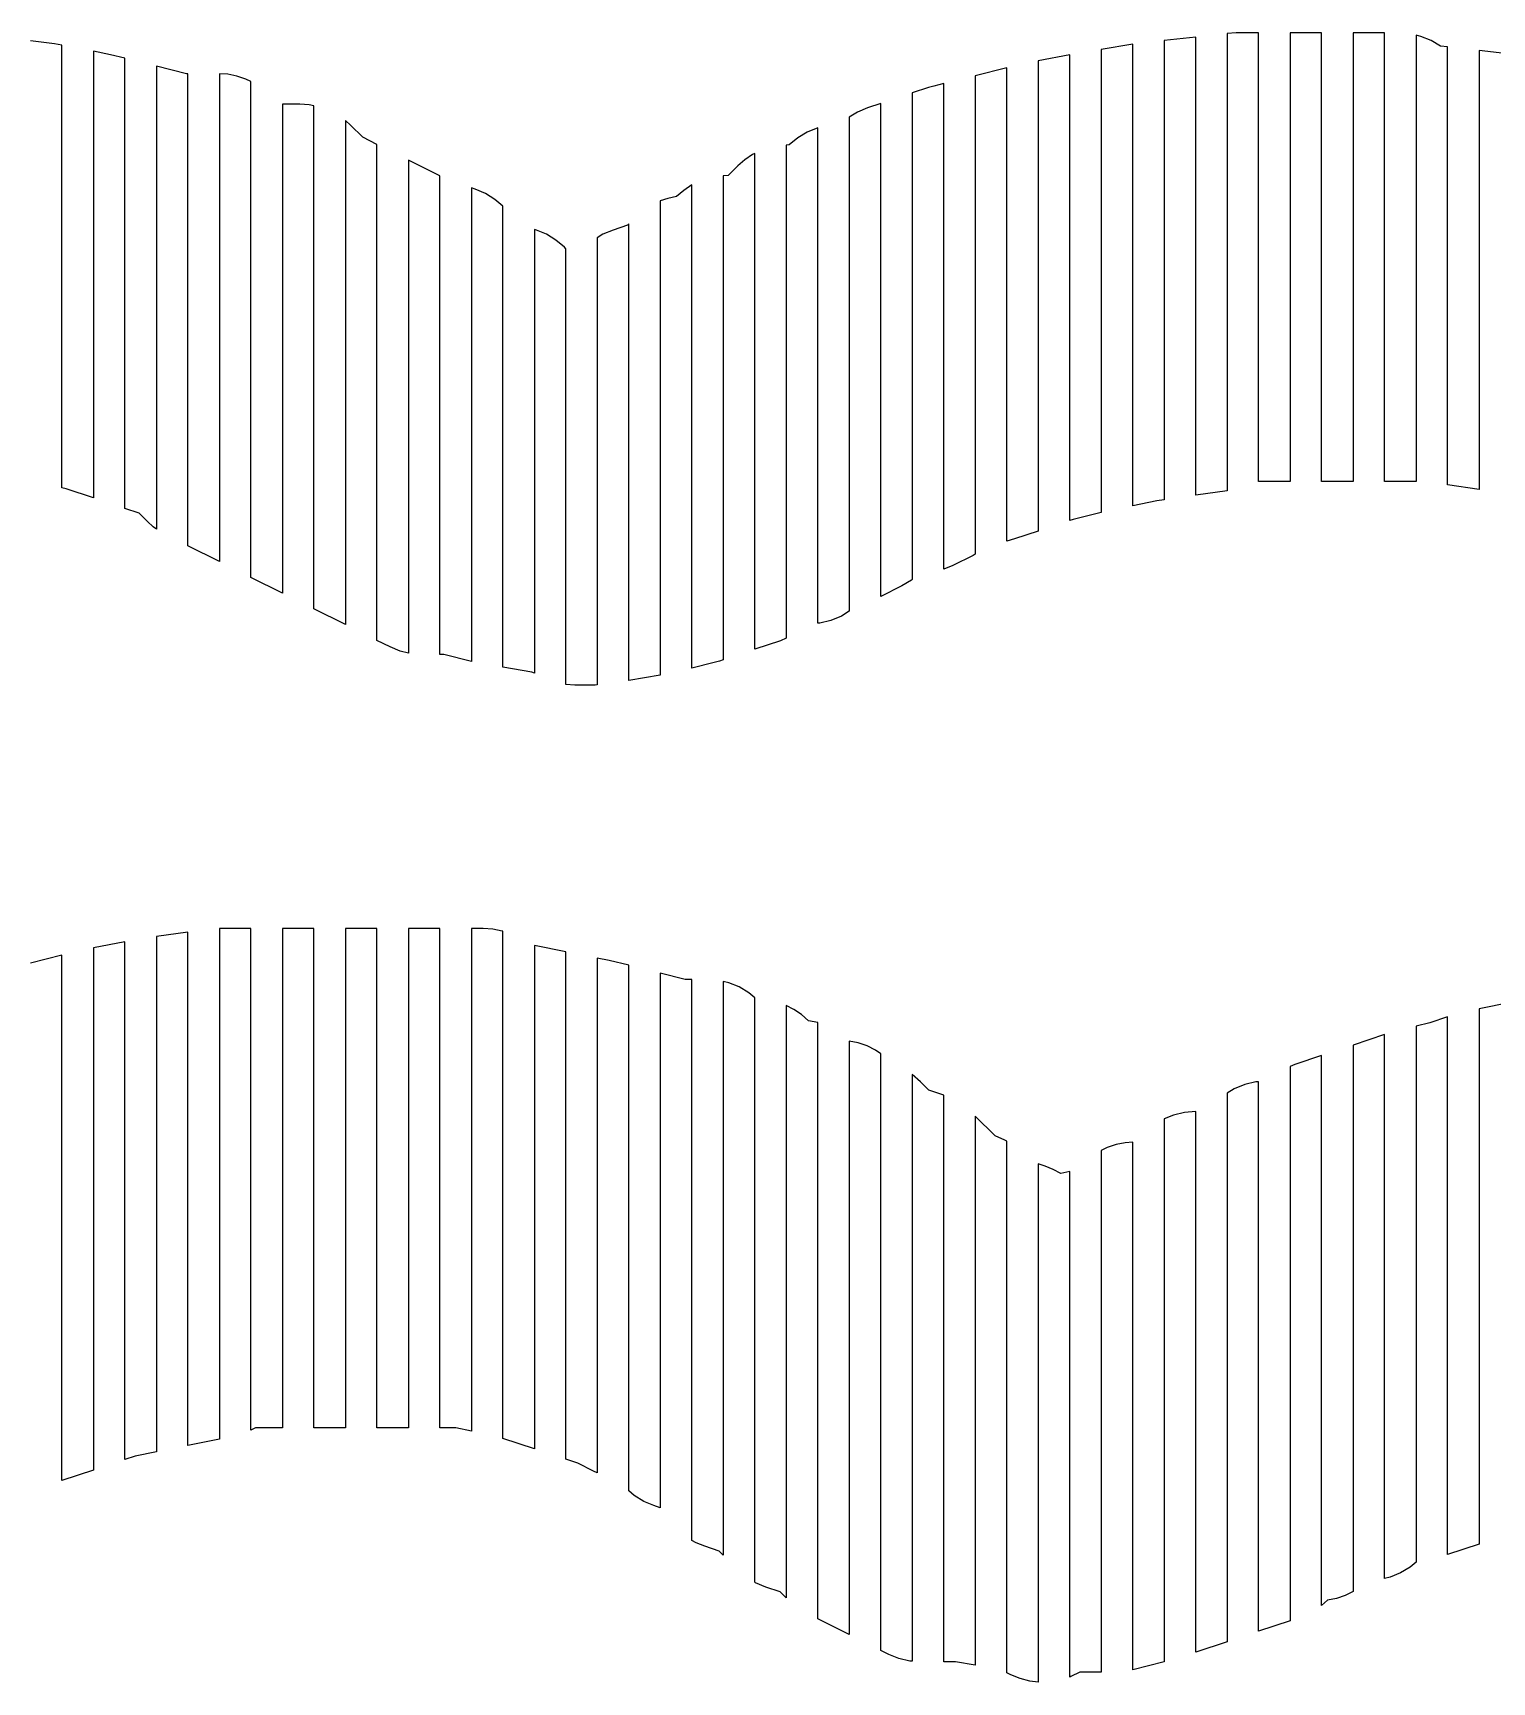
# Model space of a CAD drawing. Extents: x -6 to 1890, y -8 to 898.
# Drawn here: x 733.9 to 919.2, y 466.6 to 676.1 of the extents above; entities that cross this region are included whole.
import ezdxf

# ---------------------------------------------------------------- set-up
doc = ezdxf.new("R2010")
doc.units = 0
doc.layers.add('PECAS_2D', color=3, linetype='Continuous')

msp = doc.modelspace()

# ---------------------------------------------------------------- linework, layer by layer
at = {"layer": 'PECAS_2D'}
for points in [[(921.578, 673.412), (917.578, 673.863), (917.578, 669.974), (917.578, 668.677), (917.578, 664.788), (917.578, 663.491), (917.578, 662.195), (917.578, 660.899), (917.578, 659.602), (917.578, 658.306), (917.578, 628.488), (917.578, 627.191), (917.578, 625.895), (917.578, 624.599), (917.578, 623.302), (917.578, 622.006), (917.578, 618.116), (913.578, 618.688), (913.578, 622.568), (913.578, 623.862), (913.578, 625.155), (913.578, 626.449), (913.578, 627.742), (913.578, 658.786), (913.578, 660.079), (913.578, 661.372), (913.578, 662.666), (913.578, 663.959), (913.578, 666.546), (913.578, 669.133), (913.578, 670.427), (913.578, 674.307), (912.676, 674.407), (911.481, 675.125), (910.174, 675.656), (909.578, 675.796), (909.578, 670.642), (909.578, 669.354), (909.578, 665.489), (909.578, 664.201), (909.578, 662.912), (909.578, 661.624), (909.578, 660.335), (909.578, 659.047), (909.578, 629.414), (909.578, 628.126), (909.578, 626.837), (909.578, 625.549), (909.578, 624.261), (909.578, 622.972), (909.578, 619.107), (905.578, 619.107), (905.578, 622.992), (905.578, 624.287), (905.578, 625.582), (905.578, 626.877), (905.578, 628.172), (905.578, 629.467), (905.578, 659.251), (905.578, 660.546), (905.578, 661.841), (905.578, 663.136), (905.578, 664.431), (905.578, 665.726), (905.578, 668.316), (905.578, 669.611), (905.578, 670.906), (905.578, 676.086), (901.578, 676.086), (901.578, 670.906), (901.578, 669.611), (901.578, 665.726), (901.578, 664.431), (901.578, 663.136), (901.578, 661.841), (901.578, 660.546), (901.578, 659.251), (901.578, 629.467), (901.578, 628.172), (901.578, 626.877), (901.578, 625.582), (901.578, 624.287), (901.578, 622.992), (901.578, 619.107), (897.578, 619.107), (897.578, 622.992), (897.578, 624.287), (897.578, 625.582), (897.578, 626.877), (897.578, 628.172), (897.578, 629.467), (897.578, 659.251), (897.578, 660.546), (897.578, 661.841), (897.578, 663.136), (897.578, 664.431), (897.578, 665.726), (897.578, 669.611), (897.578, 670.906), (897.578, 676.086), (893.578, 676.086), (893.578, 670.906), (893.578, 669.611), (893.578, 667.021), (893.578, 665.726), (893.578, 664.431), (893.578, 663.136), (893.578, 661.841), (893.578, 660.546), (893.578, 659.251), (893.578, 629.467), (893.578, 628.172), (893.578, 626.877), (893.578, 625.582), (893.578, 624.287), (893.578, 622.992), (893.578, 619.107), (889.578, 619.107), (889.578, 622.992), (889.578, 624.287), (889.578, 625.582), (889.578, 626.877), (889.578, 628.172), (889.578, 629.467), (889.578, 659.251), (889.578, 660.546), (889.578, 661.841), (889.578, 663.136), (889.578, 664.431), (889.578, 665.726), (889.578, 669.611), (889.578, 670.906), (889.578, 676.086), (886.729, 676.086), (885.578, 676.014), (885.578, 670.851), (885.578, 669.561), (885.578, 665.689), (885.578, 664.398), (885.578, 663.108), (885.578, 661.817), (885.578, 660.526), (885.578, 659.236), (885.578, 629.552), (885.578, 628.262), (885.578, 626.971), (885.578, 625.681), (885.578, 624.39), (885.578, 623.099), (885.578, 621.809), (885.578, 617.937), (881.578, 617.356), (881.578, 622.53), (881.578, 623.824), (881.578, 625.117), (881.578, 626.411), (881.578, 627.705), (881.578, 657.458), (881.578, 658.752), (881.578, 660.046), (881.578, 661.339), (881.578, 662.633), (881.578, 663.926), (881.578, 667.807), (881.578, 669.101), (881.578, 670.395), (881.578, 675.569), (877.578, 675.125), (877.578, 669.939), (877.578, 668.642), (877.578, 664.753), (877.578, 663.457), (877.578, 662.16), (877.578, 660.864), (877.578, 659.567), (877.578, 658.271), (877.578, 628.452), (877.578, 627.156), (877.578, 625.859), (877.578, 624.563), (877.578, 623.266), (877.578, 621.97), (877.578, 616.784), (876.633, 616.649), (873.578, 616.038), (873.578, 621.25), (873.578, 622.552), (873.578, 623.855), (873.578, 625.158), (873.578, 626.461), (873.578, 657.729), (873.578, 659.031), (873.578, 660.334), (873.578, 661.637), (873.578, 662.94), (873.578, 666.848), (873.578, 668.151), (873.578, 669.454), (873.578, 674.665), (869.578, 673.999), (869.578, 668.771), (869.578, 667.464), (869.578, 664.85), (869.578, 663.543), (869.578, 662.236), (869.578, 660.929), (869.578, 659.622), (869.578, 658.315), (869.578, 657.008), (869.578, 625.641), (869.578, 624.334), (869.578, 623.027), (869.578, 621.72), (869.578, 620.413), (869.578, 619.107), (869.578, 615.186), (866.008, 614.293), (865.578, 614.15), (865.578, 619.296), (865.578, 620.582), (865.578, 621.869), (865.578, 623.155), (865.578, 624.442), (865.578, 625.728), (865.578, 655.317), (865.578, 656.603), (865.578, 657.89), (865.578, 659.176), (865.578, 660.463), (865.578, 661.749), (865.578, 665.609), (865.578, 666.895), (865.578, 668.182), (865.578, 673.328), (861.578, 672.528), (861.578, 667.336), (861.578, 666.038), (861.578, 662.143), (861.578, 660.845), (861.578, 659.547), (861.578, 658.249), (861.578, 656.951), (861.578, 655.653), (861.578, 624.499), (861.578, 623.201), (861.578, 621.903), (861.578, 620.605), (861.578, 619.307), (861.578, 618.009), (861.578, 612.816), (858.584, 611.818), (857.578, 611.549), (857.578, 615.47), (857.578, 616.777), (857.578, 618.084), (857.578, 619.39), (857.578, 620.697), (857.578, 622.004), (857.578, 623.311), (857.578, 654.674), (857.578, 655.981), (857.578, 657.288), (857.578, 658.595), (857.578, 659.902), (857.578, 663.822), (857.578, 665.129), (857.578, 666.436), (857.578, 671.663), (853.578, 670.663), (853.578, 665.49), (853.578, 664.197), (853.578, 660.318), (853.578, 659.025), (853.578, 657.732), (853.578, 656.439), (853.578, 655.145), (853.578, 653.852), (853.578, 652.559), (853.578, 621.524), (853.578, 620.231), (853.578, 618.938), (853.578, 617.645), (853.578, 616.352), (853.578, 615.059), (853.578, 609.886), (853.313, 609.727), (850.728, 608.434), (849.578, 607.966), (849.578, 613.108), (849.578, 614.393), (849.578, 615.678), (849.578, 616.964), (849.578, 618.249), (849.578, 619.534), (849.578, 651.668), (849.578, 652.953), (849.578, 654.239), (849.578, 655.524), (849.578, 656.81), (849.578, 658.095), (849.578, 661.951), (849.578, 663.236), (849.578, 664.522), (849.578, 669.663), (848.329, 669.351), (847.658, 669.155), (845.578, 668.462), (845.578, 663.312), (845.578, 662.025), (845.578, 658.162), (845.578, 656.875), (845.578, 655.587), (845.578, 654.3), (845.578, 653.012), (845.578, 651.725), (845.578, 650.437), (845.578, 618.251), (845.578, 616.963), (845.578, 615.676), (845.578, 614.388), (845.578, 613.101), (845.578, 611.813), (845.578, 606.663), (845.47, 606.573), (844.265, 605.849), (841.578, 604.512), (841.578, 609.73), (841.578, 611.035), (841.578, 612.339), (841.578, 613.644), (841.578, 614.948), (841.578, 616.253), (841.578, 648.866), (841.578, 650.17), (841.578, 651.475), (841.578, 652.779), (841.578, 654.084), (841.578, 655.388), (841.578, 657.997), (841.578, 659.302), (841.578, 660.606), (841.578, 661.911), (841.578, 667.129), (839.903, 666.57), (838.644, 666.043), (837.578, 665.393), (837.578, 660.269), (837.578, 658.988), (837.578, 655.145), (837.578, 653.863), (837.578, 652.582), (837.578, 651.301), (837.578, 650.02), (837.578, 648.739), (837.578, 647.458), (837.578, 614.15), (837.578, 612.869), (837.578, 611.588), (837.578, 610.307), (837.578, 609.026), (837.578, 607.745), (837.578, 602.621), (836.579, 602.007), (835.243, 601.453), (833.846, 601.12), (833.578, 601.099), (833.578, 604.952), (833.578, 606.236), (833.578, 607.52), (833.578, 608.805), (833.578, 610.089), (833.578, 611.373), (833.578, 612.657), (833.578, 646.048), (833.578, 647.333), (833.578, 648.617), (833.578, 649.901), (833.578, 651.185), (833.578, 652.47), (833.578, 656.323), (833.578, 657.607), (833.578, 658.891), (833.578, 664.028), (832.24, 663.487), (831.029, 662.757), (829.964, 661.867), (829.578, 661.849), (829.578, 656.628), (829.578, 655.323), (829.578, 651.407), (829.578, 650.101), (829.578, 648.796), (829.578, 647.491), (829.578, 646.186), (829.578, 644.88), (829.578, 643.575), (829.578, 610.943), (829.578, 609.638), (829.578, 608.333), (829.578, 607.027), (829.578, 605.722), (829.578, 604.417), (829.578, 599.196), (828.854, 598.892), (825.578, 597.8), (825.578, 602.942), (825.578, 604.227), (825.578, 605.512), (825.578, 606.798), (825.578, 608.083), (825.578, 641.502), (825.578, 642.787), (825.578, 644.072), (825.578, 645.358), (825.578, 646.643), (825.578, 647.928), (825.578, 649.214), (825.578, 653.07), (825.578, 654.355), (825.578, 655.64), (825.578, 660.782), (825.292, 660.641), (824.301, 659.976), (823.42, 659.201), (822.207, 657.989), (821.578, 657.955), (821.578, 652.831), (821.578, 651.55), (821.578, 647.707), (821.578, 646.426), (821.578, 645.145), (821.578, 643.864), (821.578, 642.583), (821.578, 641.302), (821.578, 640.021), (821.578, 606.715), (821.578, 605.434), (821.578, 604.153), (821.578, 602.872), (821.578, 601.591), (821.578, 596.467), (821.099, 596.307), (820.428, 596.112), (817.578, 595.399), (817.578, 600.624), (817.578, 601.93), (817.578, 603.236), (817.578, 604.542), (817.578, 605.848), (817.578, 637.193), (817.578, 638.499), (817.578, 639.805), (817.578, 641.111), (817.578, 642.417), (817.578, 643.723), (817.578, 645.029), (817.578, 648.947), (817.578, 650.253), (817.578, 651.559), (817.578, 656.783), (816.545, 656.098), (815.655, 655.314), (814.516, 655.078), (813.578, 654.754), (813.578, 649.627), (813.578, 648.345), (813.578, 644.499), (813.578, 643.218), (813.578, 641.936), (813.578, 640.654), (813.578, 639.372), (813.578, 638.091), (813.578, 636.809), (813.578, 635.527), (813.578, 632.963), (813.578, 604.764), (813.578, 603.482), (813.578, 602.201), (813.578, 600.919), (813.578, 599.637), (813.578, 598.355), (813.578, 594.51), (809.578, 593.843), (809.578, 598.997), (809.578, 600.285), (809.578, 601.574), (809.578, 602.862), (809.578, 604.151), (809.578, 605.439), (809.578, 633.785), (809.578, 635.073), (809.578, 636.362), (809.578, 637.65), (809.578, 638.938), (809.578, 640.227), (809.578, 644.092), (809.578, 645.381), (809.578, 646.669), (809.578, 651.823), (809.427, 651.672), (807.588, 651.059), (806.295, 650.514), (805.578, 650.071), (805.578, 644.908), (805.578, 643.617), (805.578, 639.745), (805.578, 637.164), (805.578, 635.873), (805.578, 634.582), (805.578, 633.291), (805.578, 632.001), (805.578, 603.604), (805.578, 602.314), (805.578, 601.023), (805.578, 599.732), (805.578, 598.441), (805.578, 597.151), (805.578, 593.278), (805.295, 593.255), (802.71, 593.255), (801.578, 593.342), (801.578, 597.203), (801.578, 598.489), (801.578, 599.776), (801.578, 601.063), (801.578, 602.349), (801.578, 603.636), (801.578, 633.231), (801.578, 634.517), (801.578, 635.804), (801.578, 637.091), (801.578, 638.377), (801.578, 642.238), (801.578, 643.524), (801.578, 648.671), (801.389, 648.861), (800.324, 649.773), (799.124, 650.514), (797.832, 651.059), (797.578, 651.143), (797.578, 646.016), (797.578, 644.735), (797.578, 642.171), (797.578, 640.889), (797.578, 639.608), (797.578, 638.326), (797.578, 637.044), (797.578, 634.481), (797.578, 605.001), (797.578, 603.719), (797.578, 602.437), (797.578, 601.155), (797.578, 599.874), (797.578, 598.592), (797.578, 594.747), (797.279, 594.896), (793.578, 595.513), (793.578, 598.116), (793.578, 599.417), (793.578, 600.719), (793.578, 602.02), (793.578, 603.322), (793.578, 604.623), (793.578, 637.159), (793.578, 638.461), (793.578, 639.762), (793.578, 641.064), (793.578, 642.365), (793.578, 643.667), (793.578, 646.269), (793.578, 647.571), (793.578, 648.872), (793.578, 654.078), (792.568, 654.943), (791.368, 655.685), (790.076, 656.229), (789.578, 656.395), (789.578, 652.473), (789.578, 651.166), (789.578, 648.551), (789.578, 647.244), (789.578, 645.937), (789.578, 644.629), (789.578, 643.322), (789.578, 642.015), (789.578, 640.707), (789.578, 639.4), (789.578, 605.409), (789.578, 604.102), (789.578, 602.794), (789.578, 601.487), (789.578, 600.18), (789.578, 596.258), (786.078, 597.133), (785.578, 597.133), (785.578, 601.014), (785.578, 602.307), (785.578, 603.601), (785.578, 604.895), (785.578, 606.188), (785.578, 607.482), (785.578, 642.411), (785.578, 643.704), (785.578, 644.998), (785.578, 646.291), (785.578, 647.585), (785.578, 648.879), (785.578, 652.76), (785.578, 654.053), (785.578, 657.934), (781.578, 659.934), (781.578, 656.021), (781.578, 654.717), (781.578, 652.108), (781.578, 650.803), (781.578, 649.499), (781.578, 648.195), (781.578, 646.89), (781.578, 645.586), (781.578, 610.366), (781.578, 607.758), (781.578, 606.453), (781.578, 605.149), (781.578, 603.844), (781.578, 602.54), (781.578, 597.322), (780.549, 597.565), (779.251, 598.094), (777.578, 598.93), (777.578, 604.073), (777.578, 605.359), (777.578, 606.645), (777.578, 607.931), (777.578, 609.216), (777.578, 610.502), (777.578, 618.217), (777.578, 646.505), (777.578, 647.79), (777.578, 649.076), (777.578, 650.362), (777.578, 651.648), (777.578, 652.934), (777.578, 655.505), (777.578, 656.791), (777.578, 658.077), (777.578, 661.934), (775.785, 662.831), (774.244, 664.372), (773.578, 664.957), (773.578, 659.73), (773.578, 658.424), (773.578, 657.117), (773.578, 655.81), (773.578, 654.503), (773.578, 653.197), (773.578, 651.89), (773.578, 650.583), (773.578, 649.277), (773.578, 613.997), (773.578, 612.69), (773.578, 611.383), (773.578, 610.077), (773.578, 608.77), (773.578, 607.463), (773.578, 606.157), (773.578, 600.93), (769.578, 602.93), (769.578, 608.147), (769.578, 609.452), (769.578, 610.756), (769.578, 612.06), (769.578, 613.365), (769.578, 614.669), (769.578, 617.278), (769.578, 649.887), (769.578, 651.191), (769.578, 652.496), (769.578, 653.8), (769.578, 655.104), (769.578, 656.409), (769.578, 659.018), (769.578, 660.322), (769.578, 661.626), (769.578, 666.844), (768.98, 666.962), (767.809, 667.037), (765.578, 667.037), (765.578, 663.156), (765.578, 661.862), (765.578, 657.98), (765.578, 656.686), (765.578, 655.392), (765.578, 654.098), (765.578, 652.804), (765.578, 651.51), (765.578, 617.869), (765.578, 616.575), (765.578, 615.281), (765.578, 613.987), (765.578, 612.693), (765.578, 611.399), (765.578, 610.106), (765.578, 604.93), (761.578, 606.93), (761.578, 612.071), (761.578, 613.357), (761.578, 614.642), (761.578, 615.927), (761.578, 617.213), (761.578, 618.498), (761.578, 619.784), (761.578, 653.203), (761.578, 655.773), (761.578, 657.059), (761.578, 658.344), (761.578, 660.915), (761.578, 663.486), (761.578, 664.771), (761.578, 669.912), (760.951, 670.222), (759.81, 670.609), (758.639, 670.839), (757.578, 670.908), (757.578, 665.743), (757.578, 664.452), (757.578, 660.578), (757.578, 659.287), (757.578, 657.996), (757.578, 656.705), (757.578, 655.413), (757.578, 654.122), (757.578, 621.842), (757.578, 620.551), (757.578, 619.26), (757.578, 617.968), (757.578, 616.677), (757.578, 615.386), (757.578, 614.095), (757.578, 608.93), (753.578, 610.93), (753.578, 616.146), (753.578, 617.45), (753.578, 618.754), (753.578, 620.058), (753.578, 621.362), (753.578, 622.666), (753.578, 655.267), (753.578, 656.571), (753.578, 657.875), (753.578, 659.179), (753.578, 660.483), (753.578, 663.091), (753.578, 665.699), (753.578, 667.003), (753.578, 670.915), (753.418, 670.915), (749.578, 671.875), (749.578, 667.955), (749.578, 666.648), (749.578, 662.728), (749.578, 661.422), (749.578, 660.115), (749.578, 658.808), (749.578, 657.501), (749.578, 656.195), (749.578, 624.834), (749.578, 623.528), (749.578, 622.221), (749.578, 620.914), (749.578, 619.607), (749.578, 618.301), (749.578, 613.074), (749.173, 613.366), (748.448, 614.017), (747.382, 615.083), (745.578, 615.684), (745.578, 619.584), (745.578, 620.884), (745.578, 622.183), (745.578, 623.483), (745.578, 624.783), (745.578, 658.577), (745.578, 659.877), (745.578, 661.177), (745.578, 662.477), (745.578, 665.076), (745.578, 667.676), (745.578, 668.976), (745.578, 672.875), (743.742, 673.324), (741.578, 673.756), (741.578, 669.888), (741.578, 668.598), (741.578, 664.73), (741.578, 663.44), (741.578, 662.151), (741.578, 660.861), (741.578, 659.572), (741.578, 626.044), (741.578, 624.755), (741.578, 623.465), (741.578, 622.176), (741.578, 620.886), (741.578, 617.018), (738.118, 618.171), (737.578, 618.306), (737.578, 622.231), (737.578, 623.539), (737.578, 624.847), (737.578, 626.155), (737.578, 627.463), (737.578, 658.859), (737.578, 660.167), (737.578, 661.475), (737.578, 662.783), (737.578, 664.091), (737.578, 666.707), (737.578, 669.324), (737.578, 670.632), (737.578, 674.556), (736.623, 674.723), (733.578, 675.103)], [(921.578, 552.94), (917.578, 552.14), (917.578, 547.007), (917.578, 545.724), (917.578, 544.441), (917.578, 543.157), (917.578, 541.874), (917.578, 540.591), (917.578, 539.307), (917.578, 538.024), (917.578, 536.741), (917.578, 535.457), (917.578, 534.174), (917.578, 532.891), (917.578, 531.608), (917.578, 530.324), (917.578, 529.041), (917.578, 527.758), (917.578, 494.392), (917.578, 493.109), (917.578, 491.825), (917.578, 490.542), (917.578, 489.259), (917.578, 484.125), (913.578, 482.792), (913.578, 487.947), (913.578, 489.236), (913.578, 490.525), (913.578, 491.813), (913.578, 493.102), (913.578, 526.61), (913.578, 527.898), (913.578, 529.187), (913.578, 530.476), (913.578, 531.765), (913.578, 533.053), (913.578, 534.342), (913.578, 535.631), (913.578, 536.92), (913.578, 538.208), (913.578, 539.497), (913.578, 540.786), (913.578, 542.075), (913.578, 544.652), (913.578, 551.096), (911.328, 550.346), (909.578, 549.908), (909.578, 544.771), (909.578, 543.486), (909.578, 542.202), (909.578, 540.917), (909.578, 539.633), (909.578, 538.348), (909.578, 537.064), (909.578, 535.779), (909.578, 534.495), (909.578, 533.21), (909.578, 531.926), (909.578, 530.642), (909.578, 529.357), (909.578, 528.073), (909.578, 526.788), (909.578, 524.219), (909.578, 492.108), (909.578, 490.823), (909.578, 489.539), (909.578, 488.255), (909.578, 486.97), (909.578, 485.686), (909.578, 481.832), (908.822, 481.2), (907.611, 480.47), (906.294, 479.934), (905.578, 479.766), (905.578, 483.677), (905.578, 484.981), (905.578, 486.284), (905.578, 487.588), (905.578, 488.892), (905.578, 490.195), (905.578, 494.106), (905.578, 524.091), (905.578, 525.394), (905.578, 526.698), (905.578, 528.002), (905.578, 529.305), (905.578, 530.609), (905.578, 531.912), (905.578, 533.216), (905.578, 534.52), (905.578, 535.823), (905.578, 537.127), (905.578, 538.431), (905.578, 539.734), (905.578, 541.038), (905.578, 542.342), (905.578, 543.645), (905.578, 548.86), (901.578, 547.527), (901.578, 542.385), (901.578, 541.1), (901.578, 539.814), (901.578, 538.529), (901.578, 537.244), (901.578, 535.958), (901.578, 534.673), (901.578, 533.388), (901.578, 532.102), (901.578, 530.817), (901.578, 529.531), (901.578, 528.246), (901.578, 526.961), (901.578, 525.675), (901.578, 524.39), (901.578, 521.819), (901.578, 489.685), (901.578, 488.399), (901.578, 487.114), (901.578, 485.829), (901.578, 484.543), (901.578, 483.258), (901.578, 478.116), (900.554, 477.613), (899.461, 477.24), (898.334, 477), (897.578, 476.352), (897.578, 481.526), (897.578, 482.819), (897.578, 484.112), (897.578, 485.406), (897.578, 486.699), (897.578, 520.326), (897.578, 521.62), (897.578, 522.913), (897.578, 524.206), (897.578, 525.5), (897.578, 526.793), (897.578, 528.086), (897.578, 529.38), (897.578, 530.673), (897.578, 531.966), (897.578, 533.26), (897.578, 534.553), (897.578, 535.847), (897.578, 537.14), (897.578, 538.433), (897.578, 539.727), (897.578, 541.02), (897.578, 546.193), (894.192, 545.065), (893.578, 544.807), (893.578, 538.288), (893.578, 535.681), (893.578, 534.377), (893.578, 533.073), (893.578, 531.769), (893.578, 530.466), (893.578, 529.162), (893.578, 527.858), (893.578, 526.554), (893.578, 525.25), (893.578, 523.947), (893.578, 522.643), (893.578, 521.339), (893.578, 520.035), (893.578, 486.136), (893.578, 484.832), (893.578, 483.529), (893.578, 482.225), (893.578, 480.921), (893.578, 479.617), (893.578, 478.313), (893.578, 474.402), (889.578, 473.069), (889.578, 476.946), (889.578, 478.239), (889.578, 479.531), (889.578, 480.824), (889.578, 482.117), (889.578, 483.409), (889.578, 484.702), (889.578, 517.016), (889.578, 518.308), (889.578, 519.601), (889.578, 520.893), (889.578, 522.186), (889.578, 523.478), (889.578, 524.771), (889.578, 526.063), (889.578, 527.356), (889.578, 528.649), (889.578, 529.941), (889.578, 531.234), (889.578, 532.526), (889.578, 533.819), (889.578, 535.111), (889.578, 536.404), (889.578, 537.696), (889.578, 542.867), (889.201, 542.837), (887.804, 542.504), (886.468, 541.951), (885.578, 541.404), (885.578, 536.243), (885.578, 534.953), (885.578, 533.663), (885.578, 532.373), (885.578, 531.082), (885.578, 529.792), (885.578, 528.502), (885.578, 527.212), (885.578, 525.922), (885.578, 524.632), (885.578, 523.341), (885.578, 522.051), (885.578, 520.761), (885.578, 519.471), (885.578, 518.181), (885.578, 516.891), (885.578, 515.601), (885.578, 483.347), (885.578, 482.057), (885.578, 480.766), (885.578, 479.476), (885.578, 478.186), (885.578, 476.896), (885.578, 475.606), (885.578, 471.735), (881.578, 470.402), (881.578, 474.289), (881.578, 475.584), (881.578, 476.88), (881.578, 478.176), (881.578, 479.471), (881.578, 480.767), (881.578, 482.062), (881.578, 514.452), (881.578, 515.748), (881.578, 517.044), (881.578, 518.339), (881.578, 519.635), (881.578, 520.93), (881.578, 522.226), (881.578, 523.522), (881.578, 524.817), (881.578, 526.113), (881.578, 527.408), (881.578, 528.704), (881.578, 530), (881.578, 531.295), (881.578, 532.591), (881.578, 533.886), (881.578, 539.069), (880.153, 538.96), (878.755, 538.626), (877.578, 538.139), (877.578, 531.633), (877.578, 530.332), (877.578, 529.031), (877.578, 527.73), (877.578, 526.429), (877.578, 525.128), (877.578, 523.827), (877.578, 522.526), (877.578, 521.225), (877.578, 519.924), (877.578, 518.622), (877.578, 517.321), (877.578, 516.02), (877.578, 514.719), (877.578, 513.418), (877.578, 512.117), (877.578, 480.891), (877.578, 479.59), (877.578, 478.289), (877.578, 476.988), (877.578, 475.687), (877.578, 474.386), (877.578, 473.085), (877.578, 469.182), (873.578, 468.182), (873.578, 472.047), (873.578, 473.335), (873.578, 474.624), (873.578, 475.912), (873.578, 477.2), (873.578, 478.489), (873.578, 495.237), (873.578, 510.698), (873.578, 511.986), (873.578, 513.274), (873.578, 514.563), (873.578, 515.851), (873.578, 517.139), (873.578, 518.428), (873.578, 519.716), (873.578, 521.004), (873.578, 522.293), (873.578, 523.581), (873.578, 524.87), (873.578, 526.158), (873.578, 527.446), (873.578, 528.735), (873.578, 530.023), (873.578, 535.176), (872.632, 535.115), (871.461, 534.884), (870.321, 534.498), (869.578, 534.131), (869.578, 527.635), (869.578, 526.336), (869.578, 525.037), (869.578, 523.738), (869.578, 522.438), (869.578, 521.139), (869.578, 519.84), (869.578, 518.541), (869.578, 517.242), (869.578, 515.942), (869.578, 514.643), (869.578, 513.344), (869.578, 512.045), (869.578, 510.746), (869.578, 509.446), (869.578, 508.147), (869.578, 478.265), (869.578, 476.966), (869.578, 475.667), (869.578, 474.368), (869.578, 473.069), (869.578, 471.769), (869.578, 467.872), (866.845, 467.872), (865.713, 467.297), (865.578, 467.251), (865.578, 471.105), (865.578, 472.389), (865.578, 473.674), (865.578, 474.958), (865.578, 476.243), (865.578, 477.527), (865.578, 507.071), (865.578, 508.355), (865.578, 509.639), (865.578, 510.924), (865.578, 512.208), (865.578, 513.493), (865.578, 514.777), (865.578, 516.062), (865.578, 517.346), (865.578, 518.631), (865.578, 519.915), (865.578, 521.2), (865.578, 522.484), (865.578, 523.769), (865.578, 525.053), (865.578, 526.338), (865.578, 531.476), (864.452, 531.194), (863.486, 531.727), (862.462, 532.139), (861.578, 532.433), (861.578, 527.271), (861.578, 525.981), (861.578, 524.69), (861.578, 523.399), (861.578, 522.109), (861.578, 520.818), (861.578, 519.528), (861.578, 518.237), (861.578, 516.947), (861.578, 515.656), (861.578, 514.365), (861.578, 513.075), (861.578, 511.784), (861.578, 510.494), (861.578, 509.203), (861.578, 507.913), (861.578, 476.939), (861.578, 475.648), (861.578, 474.358), (861.578, 473.067), (861.578, 471.777), (861.578, 470.486), (861.578, 466.614), (860.534, 466.727), (859.272, 467.053), (858.1, 467.54), (857.578, 467.801), (857.578, 471.695), (857.578, 472.993), (857.578, 474.291), (857.578, 475.589), (857.578, 476.887), (857.578, 478.185), (857.578, 510.636), (857.578, 511.934), (857.578, 513.232), (857.578, 514.53), (857.578, 515.828), (857.578, 517.126), (857.578, 518.424), (857.578, 519.723), (857.578, 521.021), (857.578, 522.319), (857.578, 523.617), (857.578, 524.915), (857.578, 526.213), (857.578, 527.511), (857.578, 528.809), (857.578, 530.107), (857.578, 535.299), (857.354, 535.439), (856.099, 535.983), (853.578, 538.504), (853.578, 533.337), (853.578, 532.045), (853.578, 530.753), (853.578, 529.461), (853.578, 528.169), (853.578, 526.878), (853.578, 525.586), (853.578, 524.294), (853.578, 523.002), (853.578, 521.711), (853.578, 520.419), (853.578, 519.127), (853.578, 517.835), (853.578, 516.543), (853.578, 515.252), (853.578, 513.96), (853.578, 477.79), (853.578, 476.498), (853.578, 475.206), (853.578, 473.914), (853.578, 472.623), (853.578, 471.331), (853.578, 468.747), (851.076, 469.164), (849.578, 469.164), (849.578, 473.022), (849.578, 474.308), (849.578, 475.593), (849.578, 476.879), (849.578, 478.165), (849.578, 479.451), (849.578, 516.739), (849.578, 518.025), (849.578, 519.311), (849.578, 520.596), (849.578, 521.882), (849.578, 523.168), (849.578, 524.454), (849.578, 525.74), (849.578, 527.026), (849.578, 528.311), (849.578, 529.597), (849.578, 530.883), (849.578, 532.169), (849.578, 533.455), (849.578, 534.74), (849.578, 536.026), (849.578, 541.169), (847.696, 541.8), (846.63, 542.867), (845.578, 543.768), (845.578, 538.628), (845.578, 537.343), (845.578, 536.059), (845.578, 534.774), (845.578, 533.489), (845.578, 532.204), (845.578, 530.919), (845.578, 529.634), (845.578, 528.35), (845.578, 527.065), (845.578, 525.78), (845.578, 524.495), (845.578, 523.21), (845.578, 521.926), (845.578, 519.356), (845.578, 480.811), (845.578, 479.526), (845.578, 478.242), (845.578, 476.957), (845.578, 475.672), (845.578, 474.387), (845.578, 473.102), (845.578, 469.248), (845.26, 469.272), (843.887, 469.597), (842.589, 470.125), (841.578, 470.63), (841.578, 475.769), (841.578, 477.054), (841.578, 478.338), (841.578, 479.623), (841.578, 480.907), (841.578, 483.477), (841.578, 522.015), (841.578, 524.584), (841.578, 525.869), (841.578, 527.153), (841.578, 528.438), (841.578, 529.723), (841.578, 531.007), (841.578, 532.292), (841.578, 533.576), (841.578, 534.861), (841.578, 536.146), (841.578, 537.43), (841.578, 538.715), (841.578, 540), (841.578, 541.284), (841.578, 546.423), (840.902, 546.878), (839.843, 547.406), (838.73, 547.791), (837.578, 548.04), (837.578, 542.84), (837.578, 541.539), (837.578, 540.239), (837.578, 538.939), (837.578, 537.639), (837.578, 536.339), (837.578, 535.039), (837.578, 533.738), (837.578, 532.438), (837.578, 531.138), (837.578, 529.838), (837.578, 528.538), (837.578, 527.238), (837.578, 525.937), (837.578, 524.637), (837.578, 484.332), (837.578, 483.032), (837.578, 481.732), (837.578, 480.431), (837.578, 479.131), (837.578, 477.831), (837.578, 472.63), (833.578, 474.63), (833.578, 479.765), (833.578, 481.049), (833.578, 482.333), (833.578, 483.617), (833.578, 484.9), (833.578, 486.184), (833.578, 488.751), (833.578, 525.979), (833.578, 527.263), (833.578, 528.547), (833.578, 529.831), (833.578, 531.114), (833.578, 532.398), (833.578, 533.682), (833.578, 534.966), (833.578, 536.249), (833.578, 537.533), (833.578, 538.817), (833.578, 540.1), (833.578, 541.384), (833.578, 542.668), (833.578, 543.952), (833.578, 545.235), (833.578, 550.37), (832.411, 550.622), (831.53, 551.397), (830.539, 552.061), (829.578, 552.536), (829.578, 547.348), (829.578, 546.051), (829.578, 544.753), (829.578, 543.456), (829.578, 542.159), (829.578, 540.862), (829.578, 539.565), (829.578, 538.268), (829.578, 536.971), (829.578, 535.674), (829.578, 534.377), (829.578, 533.08), (829.578, 531.783), (829.578, 530.486), (829.578, 529.188), (829.578, 488.979), (829.578, 487.682), (829.578, 486.385), (829.578, 485.087), (829.578, 483.79), (829.578, 482.493), (829.578, 481.196), (829.578, 477.305), (828.817, 478.066), (826.977, 478.68), (825.685, 479.224), (825.578, 479.29), (825.578, 484.5), (825.578, 485.802), (825.578, 487.105), (825.578, 488.407), (825.578, 489.71), (825.578, 491.012), (825.578, 492.315), (825.578, 531.388), (825.578, 532.69), (825.578, 533.993), (825.578, 535.295), (825.578, 536.598), (825.578, 537.9), (825.578, 539.202), (825.578, 540.505), (825.578, 541.807), (825.578, 543.11), (825.578, 544.412), (825.578, 545.715), (825.578, 547.017), (825.578, 548.32), (825.578, 553.529), (824.802, 554.178), (823.591, 554.908), (822.274, 555.444), (821.578, 555.607), (821.578, 550.401), (821.578, 549.099), (821.578, 547.798), (821.578, 546.496), (821.578, 545.195), (821.578, 543.893), (821.578, 542.592), (821.578, 541.29), (821.578, 539.988), (821.578, 538.687), (821.578, 537.385), (821.578, 536.084), (821.578, 534.782), (821.578, 533.481), (821.578, 532.179), (821.578, 495.735), (821.578, 494.434), (821.578, 493.132), (821.578, 491.831), (821.578, 490.529), (821.578, 489.228), (821.578, 487.926), (821.578, 486.624), (821.578, 482.72), (821.061, 483.237), (819.221, 483.85), (818.118, 484.3), (817.578, 484.609), (817.578, 491.087), (817.578, 492.383), (817.578, 493.679), (817.578, 494.974), (817.578, 496.27), (817.578, 497.566), (817.578, 498.861), (817.578, 533.846), (817.578, 535.141), (817.578, 536.437), (817.578, 537.733), (817.578, 539.028), (817.578, 540.324), (817.578, 541.62), (817.578, 542.916), (817.578, 544.211), (817.578, 545.507), (817.578, 546.803), (817.578, 548.098), (817.578, 549.394), (817.578, 550.69), (817.578, 551.986), (817.578, 555.873), (816.756, 555.873), (813.578, 556.667), (813.578, 552.749), (813.578, 551.443), (813.578, 550.136), (813.578, 548.83), (813.578, 547.524), (813.578, 546.218), (813.578, 544.912), (813.578, 543.606), (813.578, 542.299), (813.578, 540.993), (813.578, 539.687), (813.578, 538.381), (813.578, 537.075), (813.578, 535.769), (813.578, 534.463), (813.578, 501.809), (813.578, 500.503), (813.578, 499.196), (813.578, 497.89), (813.578, 496.584), (813.578, 495.278), (813.578, 493.972), (813.578, 488.747), (812.758, 489.021), (811.466, 489.565), (810.266, 490.307), (809.578, 490.896), (809.578, 494.748), (809.578, 496.032), (809.578, 497.316), (809.578, 498.6), (809.578, 499.884), (809.578, 501.168), (809.578, 502.453), (809.578, 535.838), (809.578, 537.122), (809.578, 538.406), (809.578, 539.69), (809.578, 540.974), (809.578, 542.258), (809.578, 543.543), (809.578, 544.827), (809.578, 546.111), (809.578, 547.395), (809.578, 548.679), (809.578, 549.963), (809.578, 551.247), (809.578, 552.531), (809.578, 553.815), (809.578, 557.667), (807.079, 558.281), (805.578, 558.582), (805.578, 554.735), (805.578, 553.453), (805.578, 552.171), (805.578, 550.889), (805.578, 549.607), (805.578, 548.325), (805.578, 547.043), (805.578, 545.761), (805.578, 544.479), (805.578, 543.197), (805.578, 541.914), (805.578, 540.632), (805.578, 539.35), (805.578, 538.068), (805.578, 503.452), (805.578, 502.17), (805.578, 500.888), (805.578, 499.606), (805.578, 498.324), (805.578, 497.042), (805.578, 493.195), (805.103, 493.392), (803.096, 494.395), (801.578, 494.902), (801.578, 498.77), (801.578, 500.06), (801.578, 501.35), (801.578, 502.639), (801.578, 503.929), (801.578, 505.218), (801.578, 537.458), (801.578, 538.748), (801.578, 540.038), (801.578, 541.327), (801.578, 542.617), (801.578, 543.906), (801.578, 545.196), (801.578, 546.486), (801.578, 547.775), (801.578, 549.065), (801.578, 550.354), (801.578, 551.644), (801.578, 552.934), (801.578, 554.223), (801.578, 555.513), (801.578, 559.382), (797.578, 560.182), (797.578, 556.266), (797.578, 554.961), (797.578, 553.656), (797.578, 552.351), (797.578, 551.046), (797.578, 549.741), (797.578, 548.436), (797.578, 547.131), (797.578, 545.826), (797.578, 544.521), (797.578, 543.216), (797.578, 541.911), (797.578, 540.606), (797.578, 539.301), (797.578, 506.675), (797.578, 505.37), (797.578, 504.065), (797.578, 502.76), (797.578, 501.455), (797.578, 500.15), (797.578, 496.235), (793.578, 497.568), (793.578, 501.433), (793.578, 502.721), (793.578, 504.009), (793.578, 505.298), (793.578, 506.586), (793.578, 507.874), (793.578, 538.791), (793.578, 540.08), (793.578, 541.368), (793.578, 542.656), (793.578, 543.944), (793.578, 545.232), (793.578, 546.521), (793.578, 547.809), (793.578, 549.097), (793.578, 550.385), (793.578, 551.674), (793.578, 552.962), (793.578, 554.25), (793.578, 555.538), (793.578, 556.826), (793.578, 561.979), (793.494, 562.009), (792.288, 562.255), (791.076, 562.336), (789.578, 562.336), (789.578, 557.124), (789.578, 555.822), (789.578, 554.519), (789.578, 553.216), (789.578, 551.913), (789.578, 550.61), (789.578, 549.307), (789.578, 548.005), (789.578, 546.702), (789.578, 545.399), (789.578, 544.096), (789.578, 542.793), (789.578, 541.49), (789.578, 540.188), (789.578, 507.617), (789.578, 506.314), (789.578, 505.011), (789.578, 503.708), (789.578, 502.405), (789.578, 501.102), (789.578, 498.497), (787.59, 498.894), (785.578, 498.894), (785.578, 502.779), (785.578, 504.073), (785.578, 505.368), (785.578, 506.663), (785.578, 507.957), (785.578, 509.252), (785.578, 540.326), (785.578, 541.62), (785.578, 542.915), (785.578, 544.21), (785.578, 545.504), (785.578, 546.799), (785.578, 548.094), (785.578, 549.389), (785.578, 550.683), (785.578, 551.978), (785.578, 553.273), (785.578, 554.567), (785.578, 555.862), (785.578, 557.157), (785.578, 562.336), (781.578, 562.336), (781.578, 558.452), (781.578, 557.157), (781.578, 555.862), (781.578, 554.567), (781.578, 553.273), (781.578, 551.978), (781.578, 550.683), (781.578, 549.389), (781.578, 548.094), (781.578, 546.799), (781.578, 545.504), (781.578, 544.21), (781.578, 542.915), (781.578, 541.62), (781.578, 540.326), (781.578, 509.252), (781.578, 507.957), (781.578, 506.663), (781.578, 505.368), (781.578, 504.073), (781.578, 502.779), (781.578, 498.894), (777.578, 498.894), (777.578, 502.779), (777.578, 504.073), (777.578, 505.368), (777.578, 506.663), (777.578, 507.957), (777.578, 509.252), (777.578, 540.326), (777.578, 541.62), (777.578, 542.915), (777.578, 544.21), (777.578, 545.504), (777.578, 546.799), (777.578, 548.094), (777.578, 549.389), (777.578, 550.683), (777.578, 551.978), (777.578, 553.273), (777.578, 554.567), (777.578, 555.862), (777.578, 557.157), (777.578, 558.452), (777.578, 562.336), (773.578, 562.336), (773.578, 558.452), (773.578, 557.157), (773.578, 555.862), (773.578, 554.567), (773.578, 553.273), (773.578, 551.978), (773.578, 550.683), (773.578, 549.389), (773.578, 548.094), (773.578, 546.799), (773.578, 545.504), (773.578, 544.21), (773.578, 542.915), (773.578, 541.62), (773.578, 540.326), (773.578, 509.252), (773.578, 507.957), (773.578, 506.663), (773.578, 505.368), (773.578, 504.073), (773.578, 502.779), (773.578, 498.894), (769.578, 498.894), (769.578, 502.779), (769.578, 504.073), (769.578, 505.368), (769.578, 506.663), (769.578, 507.957), (769.578, 509.252), (769.578, 540.326), (769.578, 541.62), (769.578, 542.915), (769.578, 544.21), (769.578, 545.504), (769.578, 546.799), (769.578, 548.094), (769.578, 549.389), (769.578, 550.683), (769.578, 551.978), (769.578, 553.273), (769.578, 554.567), (769.578, 555.862), (769.578, 557.157), (769.578, 558.452), (769.578, 562.336), (765.578, 562.336), (765.578, 558.452), (765.578, 557.157), (765.578, 555.862), (765.578, 554.567), (765.578, 553.273), (765.578, 551.978), (765.578, 550.683), (765.578, 549.389), (765.578, 548.094), (765.578, 546.799), (765.578, 545.504), (765.578, 544.21), (765.578, 542.915), (765.578, 541.62), (765.578, 540.326), (765.578, 509.252), (765.578, 507.957), (765.578, 506.663), (765.578, 505.368), (765.578, 504.073), (765.578, 502.779), (765.578, 498.894), (762.143, 498.894), (761.578, 498.598), (761.578, 502.501), (761.578, 503.801), (761.578, 505.102), (761.578, 506.403), (761.578, 507.704), (761.578, 509.004), (761.578, 540.223), (761.578, 541.524), (761.578, 542.824), (761.578, 544.125), (761.578, 545.426), (761.578, 546.727), (761.578, 548.027), (761.578, 549.328), (761.578, 550.629), (761.578, 551.93), (761.578, 553.23), (761.578, 554.531), (761.578, 555.832), (761.578, 557.133), (761.578, 562.336), (757.578, 562.336), (757.578, 557.144), (757.578, 555.847), (757.578, 554.549), (757.578, 553.251), (757.578, 551.953), (757.578, 550.655), (757.578, 549.357), (757.578, 548.06), (757.578, 546.762), (757.578, 545.464), (757.578, 544.166), (757.578, 542.868), (757.578, 541.57), (757.578, 540.272), (757.578, 538.975), (757.578, 507.826), (757.578, 506.528), (757.578, 505.231), (757.578, 503.933), (757.578, 502.635), (757.578, 501.337), (757.578, 497.444), (753.578, 496.644), (753.578, 501.862), (753.578, 503.166), (753.578, 504.471), (753.578, 505.776), (753.578, 507.08), (753.578, 508.385), (753.578, 538.39), (753.578, 539.695), (753.578, 540.999), (753.578, 542.304), (753.578, 543.608), (753.578, 544.913), (753.578, 546.217), (753.578, 547.522), (753.578, 548.827), (753.578, 550.131), (753.578, 551.436), (753.578, 552.74), (753.578, 554.045), (753.578, 555.35), (753.578, 556.654), (753.578, 561.872), (749.578, 561.301), (749.578, 556.167), (749.578, 554.884), (749.578, 553.6), (749.578, 552.317), (749.578, 551.033), (749.578, 549.75), (749.578, 548.466), (749.578, 547.183), (749.578, 545.899), (749.578, 544.616), (749.578, 543.332), (749.578, 542.049), (749.578, 540.765), (749.578, 539.482), (749.578, 538.198), (749.578, 506.111), (749.578, 504.828), (749.578, 503.544), (749.578, 502.261), (749.578, 500.977), (749.578, 495.844), (746.882, 495.304), (745.578, 494.87), (745.578, 498.739), (745.578, 500.029), (745.578, 501.319), (745.578, 502.609), (745.578, 503.899), (745.578, 505.189), (745.578, 506.479), (745.578, 537.437), (745.578, 538.727), (745.578, 540.016), (745.578, 541.306), (745.578, 542.596), (745.578, 543.886), (745.578, 545.176), (745.578, 546.466), (745.578, 547.756), (745.578, 549.046), (745.578, 550.336), (745.578, 551.626), (745.578, 552.916), (745.578, 554.205), (745.578, 555.495), (745.578, 560.655), (741.578, 559.855), (741.578, 554.654), (741.578, 553.353), (741.578, 552.053), (741.578, 550.752), (741.578, 549.452), (741.578, 548.152), (741.578, 546.851), (741.578, 545.551), (741.578, 544.251), (741.578, 542.95), (741.578, 541.65), (741.578, 540.349), (741.578, 539.049), (741.578, 537.749), (741.578, 536.448), (741.578, 505.24), (741.578, 503.939), (741.578, 502.639), (741.578, 501.339), (741.578, 500.038), (741.578, 498.738), (741.578, 497.437), (741.578, 493.536), (737.578, 492.203), (737.578, 496.053), (737.578, 497.336), (737.578, 498.62), (737.578, 499.903), (737.578, 501.186), (737.578, 502.47), (737.578, 535.836), (737.578, 537.119), (737.578, 538.403), (737.578, 539.686), (737.578, 540.969), (737.578, 542.253), (737.578, 543.536), (737.578, 544.819), (737.578, 546.103), (737.578, 547.386), (737.578, 548.669), (737.578, 549.953), (737.578, 551.236), (737.578, 552.519), (737.578, 553.803), (737.578, 558.936), (733.578, 557.936)]]:
    msp.add_lwpolyline(points, dxfattribs=at)

doc.saveas('drawing.dxf')
